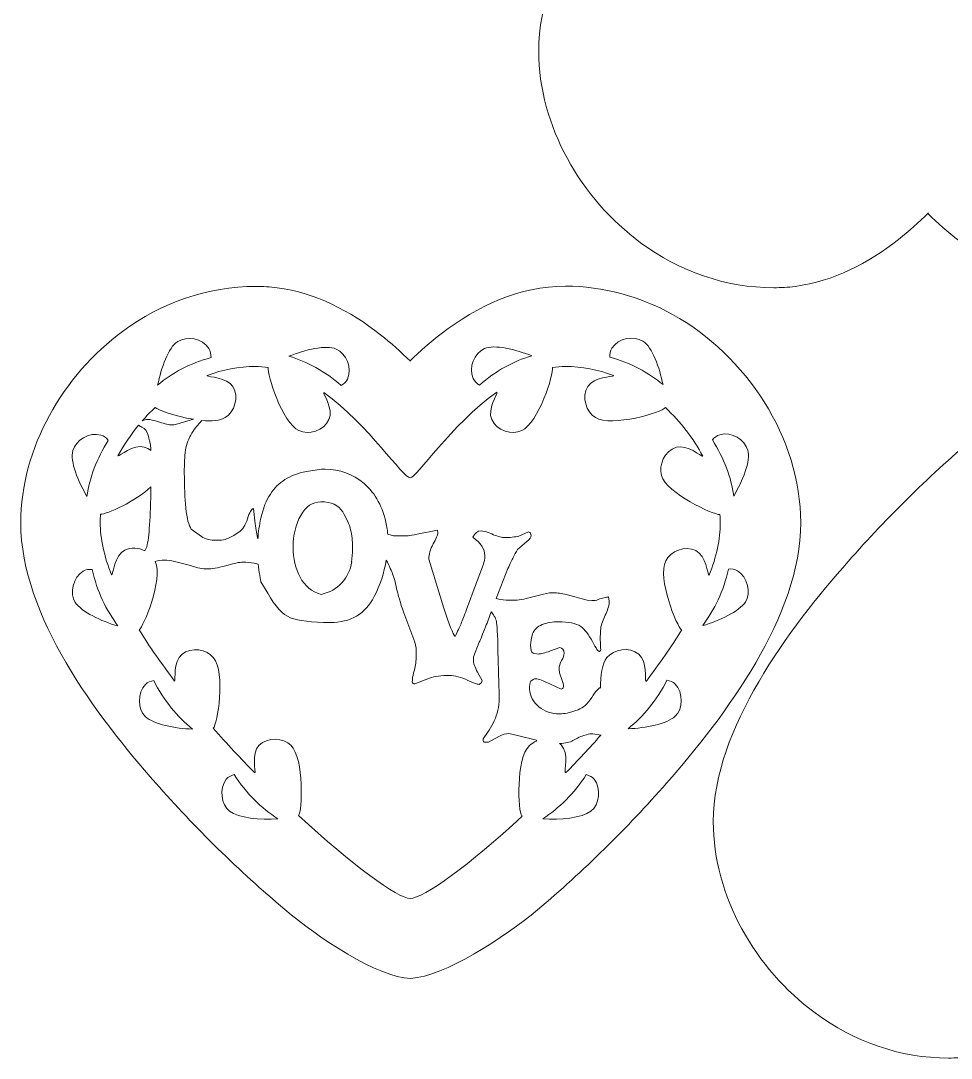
# Model space of a CAD drawing. Header units: centimetres. Extents: x -14.6 to 14.5, y -12.9 to 14.3.
# Drawn here: x -14.58 to -2.36, y -12.91 to 0.72 of the extents above; entities that cross this region are included whole.
import ezdxf

# ---------------------------------------------------------------- set-up
doc = ezdxf.new("R2010")
doc.units = ezdxf.units.CM
doc.header["$MEASUREMENT"] = 0
doc.layers.add('Layer 1', color=7, linetype='Continuous')

msp = doc.modelspace()

# ---------------------------------------------------------------- linework, layer by layer
at = {"layer": 'Layer 1', "lineweight": 18}
for points, knots in [([(-2.66446, -1.81356), (-2.53492, -1.94056), (-2.4003, -2.05994), (-2.25552, -2.16916), (-2.25552, -2.16916), (-1.78308, -2.53492), (-1.2319, -2.794), (-0.6223, -2.794), (-0.6223, -2.794), (-0.127, -2.794), (0.35052, -2.66192), (0.78232, -2.42316), (0.78232, -2.42316), (1.59766, -1.97104), (2.2352, -1.1303), (2.41554, -0.20574), (2.41554, -0.20574), (2.57048, -0.99822), (3.0607, -1.7272), (3.70332, -2.20218), (3.70332, -2.20218), (4.21132, -2.5781), (4.81838, -2.794), (5.45338, -2.794), (5.45338, -2.794), (5.54736, -2.794), (5.64134, -2.78892), (5.73278, -2.77622), (5.73278, -2.77622), (6.23824, -2.71018), (6.6929, -2.47142), (7.09168, -2.159), (7.09168, -2.159), (7.22884, -2.04978), (7.36092, -1.93294), (7.48538, -1.81102), (7.48538, -1.81102), (7.61492, -1.93802), (7.74954, -2.0574), (7.89432, -2.16662), (7.89432, -2.16662), (8.36676, -2.53238), (8.91794, -2.79146), (9.52754, -2.79146), (9.52754, -2.79146), (10.02284, -2.79146), (10.50036, -2.65938), (10.93216, -2.42062), (10.93216, -2.42062), (11.89736, -1.88468), (12.61618, -0.80264), (12.61618, 0.3175), (12.61618, 0.3175), (12.61618, 1.5367), (11.62558, 2.8575), (10.85342, 3.73634), (10.85342, 3.73634), (10.33526, 4.32562), (9.75868, 4.89458), (9.15924, 5.3975), (9.15924, 5.3975), (8.72744, 5.76072), (7.92988, 6.27888), (7.493, 6.2992), (7.493, 6.2992), (7.0612, 6.29158), (6.27126, 5.76072), (5.83946, 5.39496), (5.83946, 5.39496), (5.23748, 4.8895), (4.6609, 4.32308), (4.14274, 3.7338), (4.14274, 3.7338), (3.47218, 2.97434), (2.63398, 1.88214), (2.42062, 0.8128), (2.42062, 0.8128), (2.2098, 1.88468), (1.37668, 2.97688), (0.70866, 3.73634), (0.70866, 3.73634), (0.1905, 4.32562), (-0.38608, 4.89458), (-0.98552, 5.3975), (-0.98552, 5.3975), (-1.41732, 5.76072), (-2.21488, 6.27888), (-2.65176, 6.2992), (-2.65176, 6.2992), (-3.08356, 6.29158), (-3.8735, 5.76072), (-4.3053, 5.39496), (-4.3053, 5.39496), (-4.90728, 4.8895), (-5.48386, 4.32308), (-6.00202, 3.7338), (-6.00202, 3.7338), (-6.77672, 2.8575), (-7.77494, 1.5367), (-7.77494, 0.3175), (-7.77494, 0.3175), (-7.77494, -0.66548), (-7.21868, -1.62306), (-6.43636, -2.1971), (-6.43636, -2.1971), (-5.92836, -2.57302), (-5.3213, -2.78892), (-4.6863, -2.78892), (-4.6863, -2.78892), (-4.59232, -2.78892), (-4.49834, -2.78384), (-4.4069, -2.77114), (-4.4069, -2.77114), (-3.90144, -2.7051), (-3.44678, -2.46634), (-3.048, -2.15392), (-3.048, -2.15392), (-2.91084, -2.0447), (-2.77876, -1.92786), (-2.6543, -1.80594), (-2.6543, -1.80594), (-2.6543, -1.80594), (-2.66446, -1.81356), (-2.66446, -1.81356)], [0, 0, 0, 0, 0.03125, 0.03125, 0.03125, 0.03125, 0.0625, 0.0625, 0.0625, 0.0625, 0.09375, 0.09375, 0.09375, 0.09375, 0.125, 0.125, 0.125, 0.125, 0.15625, 0.15625, 0.15625, 0.15625, 0.1875, 0.1875, 0.1875, 0.1875, 0.21875, 0.21875, 0.21875, 0.21875, 0.25, 0.25, 0.25, 0.25, 0.28125, 0.28125, 0.28125, 0.28125, 0.3125, 0.3125, 0.3125, 0.3125, 0.34375, 0.34375, 0.34375, 0.34375, 0.375, 0.375, 0.375, 0.375, 0.40625, 0.40625, 0.40625, 0.40625, 0.4375, 0.4375, 0.4375, 0.4375, 0.46875, 0.46875, 0.46875, 0.46875, 0.5, 0.5, 0.5, 0.5, 0.53125, 0.53125, 0.53125, 0.53125, 0.5625, 0.5625, 0.5625, 0.5625, 0.59375, 0.59375, 0.59375, 0.59375, 0.625, 0.625, 0.625, 0.625, 0.65625, 0.65625, 0.65625, 0.65625, 0.6875, 0.6875, 0.6875, 0.6875, 0.71875, 0.71875, 0.71875, 0.71875, 0.75, 0.75, 0.75, 0.75, 0.78125, 0.78125, 0.78125, 0.78125, 0.8125, 0.8125, 0.8125, 0.8125, 0.84375, 0.84375, 0.84375, 0.84375, 0.875, 0.875, 0.875, 0.875, 0.90625, 0.90625, 0.90625, 0.90625, 0.9375, 0.9375, 0.9375, 0.9375, 1, 1, 1, 1]), ([(-9.46404, -3.74904), (-9.3345, -3.62204), (-9.19988, -3.50266), (-9.0551, -3.39344), (-9.0551, -3.39344), (-8.58266, -3.02768), (-8.03148, -2.7686), (-7.42188, -2.7686), (-7.42188, -2.7686), (-6.92658, -2.7686), (-6.44906, -2.90068), (-6.01726, -3.13944), (-6.01726, -3.13944), (-5.05206, -3.67538), (-4.33324, -4.75742), (-4.33324, -5.87756), (-4.33324, -5.87756), (-4.33324, -7.09676), (-5.32384, -8.41756), (-6.096, -9.2964), (-6.096, -9.2964), (-6.61416, -9.88568), (-7.19074, -10.45464), (-7.79018, -10.95756), (-7.79018, -10.95756), (-8.22198, -11.32078), (-9.01954, -11.83894), (-9.45642, -11.85926), (-9.45642, -11.85926), (-9.88822, -11.85164), (-10.67816, -11.32078), (-11.10996, -10.95502), (-11.10996, -10.95502), (-11.71194, -10.44956), (-12.28852, -9.88314), (-12.80668, -9.29386), (-12.80668, -9.29386), (-13.58138, -8.41756), (-14.5796, -7.09676), (-14.5796, -5.87756), (-14.5796, -5.87756), (-14.5796, -4.89458), (-14.02334, -3.937), (-13.24102, -3.36296), (-13.24102, -3.36296), (-12.73302, -2.98704), (-12.12596, -2.77114), (-11.49096, -2.77114), (-11.49096, -2.77114), (-11.39698, -2.77114), (-11.303, -2.77622), (-11.21156, -2.78892), (-11.21156, -2.78892), (-10.7061, -2.85496), (-10.25144, -3.09372), (-9.85266, -3.40614), (-9.85266, -3.40614), (-9.7155, -3.51536), (-9.58342, -3.6322), (-9.45896, -3.75412), (-9.45896, -3.75412), (-9.45896, -3.75412), (-9.46404, -3.74904), (-9.46404, -3.74904)], [0, 0, 0, 0, 0.05882353, 0.05882353, 0.05882353, 0.05882353, 0.11764706, 0.11764706, 0.11764706, 0.11764706, 0.17647059, 0.17647059, 0.17647059, 0.17647059, 0.23529412, 0.23529412, 0.23529412, 0.23529412, 0.29411765, 0.29411765, 0.29411765, 0.29411765, 0.35294118, 0.35294118, 0.35294118, 0.35294118, 0.41176471, 0.41176471, 0.41176471, 0.41176471, 0.47058824, 0.47058824, 0.47058824, 0.47058824, 0.52941176, 0.52941176, 0.52941176, 0.52941176, 0.58823529, 0.58823529, 0.58823529, 0.58823529, 0.64705882, 0.64705882, 0.64705882, 0.64705882, 0.70588235, 0.70588235, 0.70588235, 0.70588235, 0.76470588, 0.76470588, 0.76470588, 0.76470588, 0.82352941, 0.82352941, 0.82352941, 0.82352941, 0.88235294, 0.88235294, 0.88235294, 0.88235294, 1, 1, 1, 1]), ([(-12.08024, -3.70586), (-12.35964, -3.78206), (-12.58824, -3.90652), (-12.78128, -4.06654), (-12.78128, -4.06654), (-12.73302, -3.84556), (-12.64412, -3.57378), (-12.51712, -3.49504), (-12.51712, -3.49504), (-12.39774, -3.42138), (-12.19454, -3.44932), (-12.10818, -3.58902), (-12.10818, -3.58902), (-12.08786, -3.62204), (-12.08024, -3.66268), (-12.08024, -3.70586)], [0, 0, 0, 0, 0.2, 0.2, 0.2, 0.2, 0.4, 0.4, 0.4, 0.4, 0.6, 0.6, 0.6, 0.6, 1, 1, 1, 1]), ([(-10.36828, -4.07416), (-10.58672, -3.88366), (-10.81532, -3.7592), (-11.05662, -3.68808), (-11.05662, -3.68808), (-10.8458, -3.6068), (-10.56894, -3.53314), (-10.43432, -3.5941), (-10.43432, -3.5941), (-10.30732, -3.65252), (-10.21842, -3.83794), (-10.287, -3.9878), (-10.287, -3.9878), (-10.30478, -4.02336), (-10.33272, -4.0513), (-10.36828, -4.07416)], [0, 0, 0, 0, 0.2, 0.2, 0.2, 0.2, 0.4, 0.4, 0.4, 0.4, 0.6, 0.6, 0.6, 0.6, 1, 1, 1, 1]), ([(-8.55472, -4.06908), (-8.33628, -3.87858), (-8.10768, -3.75412), (-7.86638, -3.683), (-7.86638, -3.683), (-8.0772, -3.60172), (-8.35406, -3.52806), (-8.48868, -3.58902), (-8.48868, -3.58902), (-8.61568, -3.64744), (-8.70458, -3.83286), (-8.636, -3.98272), (-8.636, -3.98272), (-8.61822, -4.01828), (-8.59028, -4.04622), (-8.55472, -4.06908)], [0, 0, 0, 0, 0.2, 0.2, 0.2, 0.2, 0.4, 0.4, 0.4, 0.4, 0.6, 0.6, 0.6, 0.6, 1, 1, 1, 1]), ([(-6.84276, -3.70078), (-6.56336, -3.77698), (-6.33476, -3.90144), (-6.14172, -4.06146), (-6.14172, -4.06146), (-6.18998, -3.84048), (-6.27888, -3.5687), (-6.40588, -3.48996), (-6.40588, -3.48996), (-6.52526, -3.4163), (-6.72846, -3.44424), (-6.81482, -3.58394), (-6.81482, -3.58394), (-6.83514, -3.61696), (-6.84276, -3.6576), (-6.84276, -3.70078)], [0, 0, 0, 0, 0.2, 0.2, 0.2, 0.2, 0.4, 0.4, 0.4, 0.4, 0.6, 0.6, 0.6, 0.6, 1, 1, 1, 1]), ([(-8.33374, -6.86816), (-8.33374, -6.86816), (-8.3185, -6.87324), (-8.3185, -6.87324), (-8.3185, -6.87324), (-8.27278, -6.88848), (-8.2169, -6.89356), (-8.15594, -6.89356), (-8.15594, -6.89356), (-8.11022, -6.89356), (-8.06704, -6.89102), (-8.03148, -6.88848), (-8.03148, -6.88848), (-7.99592, -6.8834), (-7.95274, -6.87578), (-7.90448, -6.86054), (-7.90448, -6.86054), (-7.90448, -6.86054), (-7.71398, -6.81228), (-7.71398, -6.81228), (-7.71398, -6.81228), (-7.71398, -6.81228), (-7.63524, -6.79704), (-7.63524, -6.79704), (-7.63524, -6.79704), (-7.63524, -6.79704), (-7.60222, -6.79704), (-7.60222, -6.79704), (-7.60222, -6.79704), (-7.5565, -6.79704), (-7.52348, -6.79704), (-7.50062, -6.79958), (-7.50062, -6.79958), (-7.47776, -6.80212), (-7.44474, -6.80974), (-7.39648, -6.8199), (-7.39648, -6.8199), (-7.39648, -6.8199), (-7.1374, -6.89356), (-7.1374, -6.89356), (-7.1374, -6.89356), (-7.1374, -6.89356), (-7.07898, -6.89864), (-7.07898, -6.89864), (-7.07898, -6.89864), (-7.0485, -6.89864), (-7.02056, -6.89356), (-6.99262, -6.8834), (-6.99262, -6.8834), (-6.96722, -6.87324), (-6.94182, -6.86562), (-6.91642, -6.86054), (-6.91642, -6.86054), (-6.89102, -6.85546), (-6.87324, -6.85292), (-6.858, -6.85038), (-6.858, -6.85038), (-6.858, -6.85038), (-6.84784, -6.90626), (-6.84784, -6.90626), (-6.84784, -6.90626), (-6.84784, -6.95198), (-6.86308, -7.00532), (-6.89102, -7.06628), (-6.89102, -7.06628), (-6.9215, -7.12724), (-6.94182, -7.18566), (-6.95706, -7.24408), (-6.95706, -7.24408), (-6.95706, -7.24408), (-6.96722, -7.3914), (-6.96722, -7.3914), (-6.96722, -7.3914), (-6.96722, -7.3914), (-6.96468, -7.47522), (-6.96468, -7.47522), (-6.96468, -7.47522), (-6.96468, -7.50062), (-6.96214, -7.5184), (-6.9596, -7.53364), (-6.9596, -7.53364), (-6.9596, -7.54634), (-6.96468, -7.5565), (-6.97738, -7.56666), (-6.97738, -7.56666), (-6.99008, -7.57174), (-7.02056, -7.52856), (-7.06882, -7.43712), (-7.06882, -7.43712), (-7.11708, -7.34314), (-7.17042, -7.2771), (-7.22376, -7.23646), (-7.22376, -7.23646), (-7.28726, -7.19582), (-7.38378, -7.1755), (-7.51332, -7.1755), (-7.51332, -7.1755), (-7.5946, -7.1755), (-7.66572, -7.1882), (-7.72922, -7.2136), (-7.72922, -7.2136), (-7.79018, -7.239), (-7.83336, -7.27964), (-7.85622, -7.33552), (-7.85622, -7.33552), (-7.87146, -7.38886), (-7.88162, -7.43712), (-7.88162, -7.48284), (-7.88162, -7.48284), (-7.88162, -7.5438), (-7.87146, -7.57936), (-7.8486, -7.58698), (-7.8486, -7.58698), (-7.8486, -7.58698), (-7.78256, -7.59968), (-7.78256, -7.59968), (-7.78256, -7.59968), (-7.747, -7.59968), (-7.69366, -7.58698), (-7.62, -7.55904), (-7.62, -7.55904), (-7.62, -7.55904), (-7.49808, -7.51586), (-7.49808, -7.51586), (-7.49808, -7.51586), (-7.46252, -7.51586), (-7.4422, -7.54126), (-7.4422, -7.59206), (-7.4422, -7.59206), (-7.4422, -7.61492), (-7.45236, -7.6454), (-7.47522, -7.6835), (-7.47522, -7.6835), (-7.493, -7.7216), (-7.5057, -7.7597), (-7.50824, -7.7978), (-7.50824, -7.7978), (-7.50824, -7.7978), (-7.50316, -7.84606), (-7.50316, -7.84606), (-7.50316, -7.84606), (-7.50316, -7.84606), (-7.46252, -7.96036), (-7.46252, -7.96036), (-7.46252, -7.96036), (-7.44982, -7.99592), (-7.44728, -8.02386), (-7.45236, -8.04418), (-7.45236, -8.04418), (-7.45744, -8.04926), (-7.46506, -8.05434), (-7.4803, -8.05942), (-7.4803, -8.05942), (-7.4803, -8.05942), (-7.63016, -7.99084), (-7.63016, -7.99084), (-7.63016, -7.99084), (-7.71652, -7.9502), (-7.77748, -7.92734), (-7.81304, -7.9248), (-7.81304, -7.9248), (-7.83844, -7.9248), (-7.85876, -7.93496), (-7.87654, -7.95528), (-7.87654, -7.95528), (-7.89178, -7.97814), (-7.89686, -8.01116), (-7.89686, -8.05942), (-7.89686, -8.05942), (-7.88924, -8.1534), (-7.84606, -8.2296), (-7.7724, -8.2931), (-7.7724, -8.2931), (-7.6962, -8.35406), (-7.6073, -8.38454), (-7.50062, -8.38454), (-7.50062, -8.38454), (-7.4676, -8.38454), (-7.43458, -8.382), (-7.40156, -8.37438), (-7.40156, -8.37438), (-7.36854, -8.3693), (-7.32028, -8.35406), (-7.25678, -8.3312), (-7.25678, -8.3312), (-7.19328, -8.30834), (-7.13486, -8.255), (-7.07898, -8.16864), (-7.07898, -8.16864), (-7.0231, -8.08228), (-6.985, -8.04164), (-6.96722, -8.04418), (-6.96722, -8.04418), (-6.96468, -8.04418), (-6.96468, -8.04418), (-6.96214, -8.04672), (-6.96214, -8.04672), (-6.96468, -7.88162), (-6.94436, -7.72414), (-6.87832, -7.6454), (-6.87832, -7.6454), (-6.78942, -7.53618), (-6.58622, -7.49808), (-6.46176, -7.60222), (-6.46176, -7.60222), (-6.34746, -7.6962), (-6.38048, -7.94258), (-6.36778, -7.95274), (-6.36778, -7.95274), (-6.36778, -7.95274), (-6.36524, -7.95528), (-6.36016, -7.95528), (-6.36016, -7.95528), (-6.18998, -7.72922), (-6.0325, -7.50316), (-5.89534, -7.27964), (-5.89534, -7.27964), (-5.89534, -7.27964), (-5.89788, -7.27964), (-5.89788, -7.27964), (-5.89788, -7.27964), (-5.95884, -7.24916), (-6.22046, -6.60146), (-6.10616, -6.3754), (-6.10616, -6.3754), (-6.04266, -6.25094), (-5.8547, -6.16712), (-5.70992, -6.24078), (-5.70992, -6.24078), (-5.57784, -6.30682), (-5.55498, -6.55574), (-5.53974, -6.56336), (-5.53974, -6.56336), (-5.53974, -6.56336), (-5.5372, -6.56336), (-5.53466, -6.56336), (-5.53466, -6.56336), (-5.44068, -6.31952), (-5.38988, -6.08838), (-5.38988, -5.87756), (-5.38988, -5.87756), (-5.38988, -5.842), (-5.39242, -5.8039), (-5.39496, -5.76834), (-5.39496, -5.76834), (-5.48894, -5.76834), (-6.09092, -5.49148), (-6.16204, -5.25526), (-6.16204, -5.25526), (-6.20268, -5.12064), (-6.12394, -4.93014), (-5.96646, -4.88442), (-5.96646, -4.88442), (-5.82422, -4.84124), (-5.6388, -5.00634), (-5.62102, -5.00126), (-5.62102, -5.00126), (-5.74294, -4.76758), (-5.91058, -4.54914), (-6.11124, -4.36372), (-6.11124, -4.36372), (-6.14934, -4.42214), (-6.81482, -4.62534), (-7.03072, -4.49326), (-7.03072, -4.49326), (-7.1501, -4.4196), (-7.21614, -4.22402), (-7.12978, -4.08686), (-7.12978, -4.08686), (-7.05358, -3.95986), (-6.80212, -3.95986), (-6.7945, -3.94716), (-6.7945, -3.94716), (-6.7945, -3.94716), (-6.7945, -3.94462), (-6.7945, -3.93954), (-6.7945, -3.93954), (-6.99262, -3.86588), (-7.20598, -3.8227), (-7.42696, -3.8227), (-7.42696, -3.8227), (-7.48284, -3.8227), (-7.53872, -3.82778), (-7.5946, -3.8354), (-7.5946, -3.8354), (-7.57682, -3.92176), (-7.77494, -4.56184), (-7.99846, -4.66598), (-7.99846, -4.66598), (-8.12546, -4.7244), (-8.32358, -4.67106), (-8.39216, -4.5212), (-8.39216, -4.5212), (-8.45312, -4.38658), (-8.31596, -4.1783), (-8.32358, -4.16306), (-8.32358, -4.16306), (-8.32358, -4.16306), (-8.32612, -4.16052), (-8.32612, -4.16052), (-8.32612, -4.16052), (-8.93064, -4.59232), (-9.38276, -5.28574), (-9.4615, -5.28574), (-9.4615, -5.28574), (-9.56056, -5.28574), (-10.00506, -4.59486), (-10.59942, -4.16306), (-10.59942, -4.16306), (-10.59942, -4.16306), (-10.59942, -4.16306), (-10.59942, -4.16306), (-10.59942, -4.16306), (-10.60704, -4.1783), (-10.46734, -4.38658), (-10.53084, -4.5212), (-10.53084, -4.5212), (-10.59942, -4.66852), (-10.79754, -4.7244), (-10.92454, -4.66598), (-10.92454, -4.66598), (-11.14806, -4.56184), (-11.34618, -3.9243), (-11.3284, -3.8354), (-11.3284, -3.8354), (-11.38428, -3.82778), (-11.44016, -3.8227), (-11.49604, -3.8227), (-11.49604, -3.8227), (-11.71702, -3.8227), (-11.92784, -3.86588), (-12.1285, -3.93954), (-12.1285, -3.93954), (-12.1285, -3.94208), (-12.1285, -3.94462), (-12.1285, -3.94716), (-12.1285, -3.94716), (-12.12088, -3.9624), (-11.86942, -3.9624), (-11.79322, -4.08686), (-11.79322, -4.08686), (-11.70686, -4.22656), (-11.7729, -4.42214), (-11.89228, -4.49326), (-11.89228, -4.49326), (-11.96086, -4.53644), (-12.07516, -4.54406), (-12.19962, -4.5339), (-12.19962, -4.5339), (-12.23518, -4.56692), (-12.27328, -4.61264), (-12.31646, -4.6736), (-12.31646, -4.6736), (-12.35964, -4.7371), (-12.39266, -4.81076), (-12.41044, -4.8895), (-12.41044, -4.8895), (-12.41552, -4.9276), (-12.4206, -4.97586), (-12.42568, -5.0292), (-12.42568, -5.0292), (-12.43076, -5.08254), (-12.43076, -5.14604), (-12.43076, -5.2197), (-12.43076, -5.2197), (-12.43076, -5.39496), (-12.42314, -5.5499), (-12.41044, -5.68452), (-12.41044, -5.68452), (-12.39774, -5.81914), (-12.37234, -5.91058), (-12.33932, -5.95884), (-12.33932, -5.95884), (-12.33932, -5.95884), (-12.20724, -6.0579), (-12.20724, -6.0579), (-12.20724, -6.0579), (-12.1539, -6.09092), (-12.08786, -6.10616), (-12.00658, -6.10616), (-12.00658, -6.10616), (-11.95832, -6.10616), (-11.92022, -6.10108), (-11.89482, -6.09346), (-11.89482, -6.09346), (-11.86942, -6.08584), (-11.84656, -6.07568), (-11.8237, -6.06552), (-11.8237, -6.06552), (-11.80338, -6.05536), (-11.76528, -6.0325), (-11.71448, -5.99948), (-11.71448, -5.99948), (-11.66368, -5.96392), (-11.62558, -5.9055), (-11.60018, -5.82422), (-11.60018, -5.82422), (-11.57478, -5.7404), (-11.54938, -5.69722), (-11.52398, -5.68706), (-11.52398, -5.68706), (-11.52398, -5.68706), (-11.49858, -5.88772), (-11.49858, -5.88772), (-11.49858, -5.88772), (-11.48842, -5.96646), (-11.47826, -6.03504), (-11.46556, -6.08838), (-11.46556, -6.08838), (-11.45794, -5.99694), (-11.44524, -5.90804), (-11.42492, -5.8166), (-11.42492, -5.8166), (-11.39444, -5.68452), (-11.3538, -5.57784), (-11.30046, -5.4991), (-11.30046, -5.4991), (-11.24966, -5.42036), (-11.18362, -5.35686), (-11.10996, -5.3086), (-11.10996, -5.3086), (-11.03376, -5.26288), (-10.93978, -5.22478), (-10.82548, -5.20192), (-10.82548, -5.20192), (-10.82548, -5.20192), (-10.6299, -5.17144), (-10.6299, -5.17144), (-10.6299, -5.17144), (-10.6299, -5.17144), (-10.58164, -5.17144), (-10.58164, -5.17144), (-10.58164, -5.17144), (-10.39114, -5.17144), (-10.21842, -5.23494), (-10.06856, -5.36194), (-10.06856, -5.36194), (-9.9187, -5.48894), (-9.81964, -5.67182), (-9.77392, -5.91058), (-9.77392, -5.91058), (-9.76884, -5.94614), (-9.76376, -5.97408), (-9.76122, -5.99694), (-9.76122, -5.99694), (-9.76122, -6.00456), (-9.75868, -6.01472), (-9.75868, -6.02742), (-9.75868, -6.02742), (-9.75868, -6.02742), (-9.68248, -6.0452), (-9.68248, -6.0452), (-9.68248, -6.0452), (-9.68248, -6.0452), (-9.59104, -6.04774), (-9.59104, -6.04774), (-9.59104, -6.04774), (-9.54786, -6.04774), (-9.5123, -6.04774), (-9.48944, -6.0452), (-9.48944, -6.0452), (-9.46404, -6.04266), (-9.42594, -6.03504), (-9.37006, -6.02488), (-9.37006, -6.02488), (-9.37006, -6.02488), (-9.10336, -5.97408), (-9.10336, -5.97408), (-9.10336, -5.97408), (-9.10336, -5.97408), (-9.10082, -6.0071), (-9.10082, -6.0071), (-9.10082, -6.0071), (-9.10082, -6.03758), (-9.12114, -6.08584), (-9.16178, -6.15442), (-9.16178, -6.15442), (-9.19988, -6.22554), (-9.2202, -6.29158), (-9.2202, -6.35254), (-9.2202, -6.35254), (-9.2202, -6.35254), (-9.02208, -6.9977), (-9.02208, -6.9977), (-9.02208, -6.9977), (-8.95096, -7.2136), (-8.9027, -7.33806), (-8.87222, -7.36854), (-8.87222, -7.36854), (-8.84174, -7.3025), (-8.81634, -7.24662), (-8.79602, -7.2009), (-8.79602, -7.2009), (-8.7757, -7.15518), (-8.75284, -7.09422), (-8.72236, -7.01548), (-8.72236, -7.01548), (-8.72236, -7.01548), (-8.59536, -6.67258), (-8.59536, -6.67258), (-8.59536, -6.67258), (-8.59536, -6.67258), (-8.50138, -6.41858), (-8.50138, -6.41858), (-8.50138, -6.41858), (-8.49376, -6.39064), (-8.48868, -6.37032), (-8.48614, -6.36016), (-8.48614, -6.36016), (-8.4836, -6.35), (-8.4836, -6.32968), (-8.4836, -6.30428), (-8.4836, -6.30428), (-8.4836, -6.22046), (-8.53694, -6.14172), (-8.64108, -6.06552), (-8.64108, -6.06552), (-8.61314, -6.00964), (-8.57758, -5.9817), (-8.53186, -5.9817), (-8.53186, -5.9817), (-8.50392, -5.9817), (-8.4582, -5.9944), (-8.39216, -6.02234), (-8.39216, -6.02234), (-8.32612, -6.05028), (-8.27278, -6.06552), (-8.23468, -6.0706), (-8.23468, -6.0706), (-8.15086, -6.0706), (-8.08736, -6.06298), (-8.03656, -6.05028), (-8.03656, -6.05028), (-8.03656, -6.05028), (-7.90956, -5.9944), (-7.90956, -5.9944), (-7.90956, -5.9944), (-7.89432, -6.00202), (-7.8867, -6.00964), (-7.88416, -6.01218), (-7.88416, -6.01218), (-7.88416, -6.01218), (-7.874, -6.04774), (-7.874, -6.04774), (-7.874, -6.04774), (-7.874, -6.06552), (-7.89178, -6.09092), (-7.92988, -6.1214), (-7.92988, -6.1214), (-7.92988, -6.1214), (-8.05434, -6.22554), (-8.05434, -6.22554), (-8.05434, -6.22554), (-8.07466, -6.2611), (-8.09244, -6.29412), (-8.11022, -6.32968), (-8.11022, -6.32968), (-8.128, -6.36524), (-8.15086, -6.4135), (-8.1788, -6.47446), (-8.1788, -6.47446), (-8.1788, -6.47446), (-8.33374, -6.86816), (-8.33374, -6.86816)], [0, 0, 0, 0, 0.00704225, 0.00704225, 0.00704225, 0.00704225, 0.01408451, 0.01408451, 0.01408451, 0.01408451, 0.02112676, 0.02112676, 0.02112676, 0.02112676, 0.02816901, 0.02816901, 0.02816901, 0.02816901, 0.03521127, 0.03521127, 0.03521127, 0.03521127, 0.04225352, 0.04225352, 0.04225352, 0.04225352, 0.04929577, 0.04929577, 0.04929577, 0.04929577, 0.05633803, 0.05633803, 0.05633803, 0.05633803, 0.06338028, 0.06338028, 0.06338028, 0.06338028, 0.07042254, 0.07042254, 0.07042254, 0.07042254, 0.07746479, 0.07746479, 0.07746479, 0.07746479, 0.08450704, 0.08450704, 0.08450704, 0.08450704, 0.0915493, 0.0915493, 0.0915493, 0.0915493, 0.09859155, 0.09859155, 0.09859155, 0.09859155, 0.1056338, 0.1056338, 0.1056338, 0.1056338, 0.11267606, 0.11267606, 0.11267606, 0.11267606, 0.11971831, 0.11971831, 0.11971831, 0.11971831, 0.12676056, 0.12676056, 0.12676056, 0.12676056, 0.13380282, 0.13380282, 0.13380282, 0.13380282, 0.14084507, 0.14084507, 0.14084507, 0.14084507, 0.14788732, 0.14788732, 0.14788732, 0.14788732, 0.15492958, 0.15492958, 0.15492958, 0.15492958, 0.16197183, 0.16197183, 0.16197183, 0.16197183, 0.16901408, 0.16901408, 0.16901408, 0.16901408, 0.17605634, 0.17605634, 0.17605634, 0.17605634, 0.18309859, 0.18309859, 0.18309859, 0.18309859, 0.19014085, 0.19014085, 0.19014085, 0.19014085, 0.1971831, 0.1971831, 0.1971831, 0.1971831, 0.20422535, 0.20422535, 0.20422535, 0.20422535, 0.21126761, 0.21126761, 0.21126761, 0.21126761, 0.21830986, 0.21830986, 0.21830986, 0.21830986, 0.22535211, 0.22535211, 0.22535211, 0.22535211, 0.23239437, 0.23239437, 0.23239437, 0.23239437, 0.23943662, 0.23943662, 0.23943662, 0.23943662, 0.24647887, 0.24647887, 0.24647887, 0.24647887, 0.25352113, 0.25352113, 0.25352113, 0.25352113, 0.26056338, 0.26056338, 0.26056338, 0.26056338, 0.26760563, 0.26760563, 0.26760563, 0.26760563, 0.27464789, 0.27464789, 0.27464789, 0.27464789, 0.28169014, 0.28169014, 0.28169014, 0.28169014, 0.28873239, 0.28873239, 0.28873239, 0.28873239, 0.29577465, 0.29577465, 0.29577465, 0.29577465, 0.3028169, 0.3028169, 0.3028169, 0.3028169, 0.30985915, 0.30985915, 0.30985915, 0.30985915, 0.31690141, 0.31690141, 0.31690141, 0.31690141, 0.32394366, 0.32394366, 0.32394366, 0.32394366, 0.33098592, 0.33098592, 0.33098592, 0.33098592, 0.33802817, 0.33802817, 0.33802817, 0.33802817, 0.34507042, 0.34507042, 0.34507042, 0.34507042, 0.35211268, 0.35211268, 0.35211268, 0.35211268, 0.35915493, 0.35915493, 0.35915493, 0.35915493, 0.36619718, 0.36619718, 0.36619718, 0.36619718, 0.37323944, 0.37323944, 0.37323944, 0.37323944, 0.38028169, 0.38028169, 0.38028169, 0.38028169, 0.38732394, 0.38732394, 0.38732394, 0.38732394, 0.3943662, 0.3943662, 0.3943662, 0.3943662, 0.40140845, 0.40140845, 0.40140845, 0.40140845, 0.4084507, 0.4084507, 0.4084507, 0.4084507, 0.41549296, 0.41549296, 0.41549296, 0.41549296, 0.42253521, 0.42253521, 0.42253521, 0.42253521, 0.42957746, 0.42957746, 0.42957746, 0.42957746, 0.43661972, 0.43661972, 0.43661972, 0.43661972, 0.44366197, 0.44366197, 0.44366197, 0.44366197, 0.45070423, 0.45070423, 0.45070423, 0.45070423, 0.45774648, 0.45774648, 0.45774648, 0.45774648, 0.46478873, 0.46478873, 0.46478873, 0.46478873, 0.47183099, 0.47183099, 0.47183099, 0.47183099, 0.47887324, 0.47887324, 0.47887324, 0.47887324, 0.48591549, 0.48591549, 0.48591549, 0.48591549, 0.49295775, 0.49295775, 0.49295775, 0.49295775, 0.5, 0.5, 0.5, 0.5, 0.50704225, 0.50704225, 0.50704225, 0.50704225, 0.51408451, 0.51408451, 0.51408451, 0.51408451, 0.52112676, 0.52112676, 0.52112676, 0.52112676, 0.52816901, 0.52816901, 0.52816901, 0.52816901, 0.53521127, 0.53521127, 0.53521127, 0.53521127, 0.54225352, 0.54225352, 0.54225352, 0.54225352, 0.54929577, 0.54929577, 0.54929577, 0.54929577, 0.55633803, 0.55633803, 0.55633803, 0.55633803, 0.56338028, 0.56338028, 0.56338028, 0.56338028, 0.57042254, 0.57042254, 0.57042254, 0.57042254, 0.57746479, 0.57746479, 0.57746479, 0.57746479, 0.58450704, 0.58450704, 0.58450704, 0.58450704, 0.5915493, 0.5915493, 0.5915493, 0.5915493, 0.59859155, 0.59859155, 0.59859155, 0.59859155, 0.6056338, 0.6056338, 0.6056338, 0.6056338, 0.61267606, 0.61267606, 0.61267606, 0.61267606, 0.61971831, 0.61971831, 0.61971831, 0.61971831, 0.62676056, 0.62676056, 0.62676056, 0.62676056, 0.63380282, 0.63380282, 0.63380282, 0.63380282, 0.64084507, 0.64084507, 0.64084507, 0.64084507, 0.64788732, 0.64788732, 0.64788732, 0.64788732, 0.65492958, 0.65492958, 0.65492958, 0.65492958, 0.66197183, 0.66197183, 0.66197183, 0.66197183, 0.66901408, 0.66901408, 0.66901408, 0.66901408, 0.67605634, 0.67605634, 0.67605634, 0.67605634, 0.68309859, 0.68309859, 0.68309859, 0.68309859, 0.69014085, 0.69014085, 0.69014085, 0.69014085, 0.6971831, 0.6971831, 0.6971831, 0.6971831, 0.70422535, 0.70422535, 0.70422535, 0.70422535, 0.71126761, 0.71126761, 0.71126761, 0.71126761, 0.71830986, 0.71830986, 0.71830986, 0.71830986, 0.72535211, 0.72535211, 0.72535211, 0.72535211, 0.73239437, 0.73239437, 0.73239437, 0.73239437, 0.73943662, 0.73943662, 0.73943662, 0.73943662, 0.74647887, 0.74647887, 0.74647887, 0.74647887, 0.75352113, 0.75352113, 0.75352113, 0.75352113, 0.76056338, 0.76056338, 0.76056338, 0.76056338, 0.76760563, 0.76760563, 0.76760563, 0.76760563, 0.77464789, 0.77464789, 0.77464789, 0.77464789, 0.78169014, 0.78169014, 0.78169014, 0.78169014, 0.78873239, 0.78873239, 0.78873239, 0.78873239, 0.79577465, 0.79577465, 0.79577465, 0.79577465, 0.8028169, 0.8028169, 0.8028169, 0.8028169, 0.80985915, 0.80985915, 0.80985915, 0.80985915, 0.81690141, 0.81690141, 0.81690141, 0.81690141, 0.82394366, 0.82394366, 0.82394366, 0.82394366, 0.83098592, 0.83098592, 0.83098592, 0.83098592, 0.83802817, 0.83802817, 0.83802817, 0.83802817, 0.84507042, 0.84507042, 0.84507042, 0.84507042, 0.85211268, 0.85211268, 0.85211268, 0.85211268, 0.85915493, 0.85915493, 0.85915493, 0.85915493, 0.86619718, 0.86619718, 0.86619718, 0.86619718, 0.87323944, 0.87323944, 0.87323944, 0.87323944, 0.88028169, 0.88028169, 0.88028169, 0.88028169, 0.88732394, 0.88732394, 0.88732394, 0.88732394, 0.8943662, 0.8943662, 0.8943662, 0.8943662, 0.90140845, 0.90140845, 0.90140845, 0.90140845, 0.9084507, 0.9084507, 0.9084507, 0.9084507, 0.91549296, 0.91549296, 0.91549296, 0.91549296, 0.92253521, 0.92253521, 0.92253521, 0.92253521, 0.92957746, 0.92957746, 0.92957746, 0.92957746, 0.93661972, 0.93661972, 0.93661972, 0.93661972, 0.94366197, 0.94366197, 0.94366197, 0.94366197, 0.95070423, 0.95070423, 0.95070423, 0.95070423, 0.95774648, 0.95774648, 0.95774648, 0.95774648, 0.96478873, 0.96478873, 0.96478873, 0.96478873, 0.97183099, 0.97183099, 0.97183099, 0.97183099, 0.97887324, 0.97887324, 0.97887324, 0.97887324, 0.98591549, 0.98591549, 0.98591549, 0.98591549, 1, 1, 1, 1]), ([(-0.36576, -11.92784), (-0.23622, -12.05484), (-0.1016, -12.17422), (0.04318, -12.28344), (0.04318, -12.28344), (0.51562, -12.6492), (1.0668, -12.90828), (1.6764, -12.90828), (1.6764, -12.90828), (2.1717, -12.90828), (2.64922, -12.7762), (3.08102, -12.53744), (3.08102, -12.53744), (4.04622, -12.0015), (4.76504, -10.91946), (4.76504, -9.79932), (4.76504, -9.79932), (4.76504, -8.58012), (3.77444, -7.25932), (3.00228, -6.38048), (3.00228, -6.38048), (2.48412, -5.7912), (1.90754, -5.22224), (1.3081, -4.71932), (1.3081, -4.71932), (0.8763, -4.3561), (0.07874, -3.83794), (-0.35814, -3.81762), (-0.35814, -3.81762), (-0.78994, -3.82524), (-1.57988, -4.3561), (-2.01168, -4.72186), (-2.01168, -4.72186), (-2.61366, -5.22732), (-3.19024, -5.79374), (-3.7084, -6.38302), (-3.7084, -6.38302), (-4.4831, -7.25932), (-5.48132, -8.58012), (-5.48132, -9.79932), (-5.48132, -9.79932), (-5.48132, -10.7823), (-4.92506, -11.73988), (-4.14274, -12.31392), (-4.14274, -12.31392), (-3.63474, -12.68984), (-3.02768, -12.90574), (-2.39268, -12.90574), (-2.39268, -12.90574), (-2.2987, -12.90574), (-2.20472, -12.90066), (-2.11328, -12.88796), (-2.11328, -12.88796), (-1.60782, -12.82192), (-1.15316, -12.58316), (-0.75438, -12.27074), (-0.75438, -12.27074), (-0.61722, -12.16152), (-0.48514, -12.04468), (-0.36068, -11.92276), (-0.36068, -11.92276), (-0.36068, -11.92276), (-0.36576, -11.92784), (-0.36576, -11.92784)], [0, 0, 0, 0, 0.05882353, 0.05882353, 0.05882353, 0.05882353, 0.11764706, 0.11764706, 0.11764706, 0.11764706, 0.17647059, 0.17647059, 0.17647059, 0.17647059, 0.23529412, 0.23529412, 0.23529412, 0.23529412, 0.29411765, 0.29411765, 0.29411765, 0.29411765, 0.35294118, 0.35294118, 0.35294118, 0.35294118, 0.41176471, 0.41176471, 0.41176471, 0.41176471, 0.47058824, 0.47058824, 0.47058824, 0.47058824, 0.52941176, 0.52941176, 0.52941176, 0.52941176, 0.58823529, 0.58823529, 0.58823529, 0.58823529, 0.64705882, 0.64705882, 0.64705882, 0.64705882, 0.70588235, 0.70588235, 0.70588235, 0.70588235, 0.76470588, 0.76470588, 0.76470588, 0.76470588, 0.82352941, 0.82352941, 0.82352941, 0.82352941, 0.88235294, 0.88235294, 0.88235294, 0.88235294, 1, 1, 1, 1]), ([(-12.98194, -4.53644), (-12.95908, -4.52628), (-12.93368, -4.51866), (-12.90828, -4.51866), (-12.90828, -4.51866), (-12.88288, -4.51866), (-12.83208, -4.53136), (-12.75842, -4.55422), (-12.75842, -4.55422), (-12.68476, -4.57708), (-12.63142, -4.58978), (-12.5984, -4.58978), (-12.5984, -4.58978), (-12.58062, -4.58978), (-12.55776, -4.58724), (-12.5349, -4.57962), (-12.5349, -4.57962), (-12.5095, -4.57454), (-12.48918, -4.56946), (-12.47394, -4.56438), (-12.47394, -4.56438), (-12.47394, -4.56438), (-12.31138, -4.51612), (-12.31138, -4.51612), (-12.31138, -4.51612), (-12.55014, -4.47802), (-12.7889, -4.3942), (-12.81176, -4.36118), (-12.81176, -4.36118), (-12.87272, -4.41706), (-12.9286, -4.47548), (-12.98448, -4.53644), (-12.98448, -4.53644), (-12.98448, -4.53644), (-12.98194, -4.53644), (-12.98194, -4.53644)], [0, 0, 0, 0, 0.1, 0.1, 0.1, 0.1, 0.2, 0.2, 0.2, 0.2, 0.3, 0.3, 0.3, 0.3, 0.4, 0.4, 0.4, 0.4, 0.5, 0.5, 0.5, 0.5, 0.6, 0.6, 0.6, 0.6, 0.7, 0.7, 0.7, 0.7, 0.8, 0.8, 0.8, 0.8, 1, 1, 1, 1]), ([(-12.87018, -4.9276), (-12.87018, -4.89966), (-12.87272, -4.8768), (-12.87526, -4.85648), (-12.87526, -4.85648), (-12.88034, -4.82346), (-12.8905, -4.78028), (-12.90574, -4.72694), (-12.90574, -4.72694), (-12.92098, -4.6736), (-12.94892, -4.63804), (-12.98702, -4.62026), (-12.98702, -4.62026), (-13.00988, -4.6101), (-13.02258, -4.59994), (-13.03274, -4.59486), (-13.03274, -4.59486), (-13.13688, -4.72186), (-13.22832, -4.85648), (-13.30198, -4.99872), (-13.30198, -4.99872), (-13.2842, -5.0038), (-13.09878, -4.8387), (-12.95654, -4.88188), (-12.95654, -4.88188), (-12.92352, -4.89204), (-12.89558, -4.90728), (-12.87018, -4.9276)], [0, 0, 0, 0, 0.125, 0.125, 0.125, 0.125, 0.25, 0.25, 0.25, 0.25, 0.375, 0.375, 0.375, 0.375, 0.5, 0.5, 0.5, 0.5, 0.625, 0.625, 0.625, 0.625, 0.75, 0.75, 0.75, 0.75, 1, 1, 1, 1]), ([(-13.42898, -4.79298), (-13.58392, -5.03682), (-13.67536, -5.28066), (-13.71092, -5.52958), (-13.71092, -5.52958), (-13.82268, -5.334), (-13.93698, -5.06984), (-13.8938, -4.9276), (-13.8938, -4.9276), (-13.8557, -4.79298), (-13.68298, -4.67868), (-13.5255, -4.7244), (-13.5255, -4.7244), (-13.4874, -4.73456), (-13.45438, -4.75996), (-13.42898, -4.79298)], [0, 0, 0, 0, 0.2, 0.2, 0.2, 0.2, 0.4, 0.4, 0.4, 0.4, 0.6, 0.6, 0.6, 0.6, 1, 1, 1, 1]), ([(-5.49402, -4.7879), (-5.33908, -5.03174), (-5.24764, -5.27558), (-5.21208, -5.5245), (-5.21208, -5.5245), (-5.10032, -5.32892), (-4.98602, -5.06476), (-5.0292, -4.92252), (-5.0292, -4.92252), (-5.0673, -4.7879), (-5.24002, -4.6736), (-5.3975, -4.71932), (-5.3975, -4.71932), (-5.4356, -4.72948), (-5.46862, -4.75488), (-5.49402, -4.7879)], [0, 0, 0, 0, 0.2, 0.2, 0.2, 0.2, 0.4, 0.4, 0.4, 0.4, 0.6, 0.6, 0.6, 0.6, 1, 1, 1, 1]), ([(-12.95146, -6.24332), (-12.95146, -6.24332), (-12.92352, -6.18998), (-12.92352, -6.18998), (-12.92352, -6.18998), (-12.89304, -6.06806), (-12.87526, -5.80644), (-12.87018, -5.40512), (-12.87018, -5.40512), (-13.06576, -5.59308), (-13.45438, -5.7658), (-13.53058, -5.76326), (-13.53058, -5.76326), (-13.53312, -5.79882), (-13.53566, -5.83692), (-13.53566, -5.87248), (-13.53566, -5.87248), (-13.53566, -6.0833), (-13.48232, -6.31444), (-13.38834, -6.55828), (-13.38834, -6.55828), (-13.3858, -6.55828), (-13.3858, -6.55828), (-13.38326, -6.55828), (-13.38326, -6.55828), (-13.36802, -6.55066), (-13.34516, -6.30174), (-13.21308, -6.2357), (-13.21308, -6.2357), (-13.12926, -6.19506), (-13.0302, -6.20268), (-12.95146, -6.24332)], [0, 0, 0, 0, 0.11111111, 0.11111111, 0.11111111, 0.11111111, 0.22222222, 0.22222222, 0.22222222, 0.22222222, 0.33333333, 0.33333333, 0.33333333, 0.33333333, 0.44444444, 0.44444444, 0.44444444, 0.44444444, 0.55555556, 0.55555556, 0.55555556, 0.55555556, 0.66666667, 0.66666667, 0.66666667, 0.66666667, 0.77777778, 0.77777778, 0.77777778, 0.77777778, 1, 1, 1, 1]), ([(-10.23366, -6.39318), (-10.23366, -6.39318), (-10.22096, -6.2611), (-10.22096, -6.2611), (-10.22096, -6.2611), (-10.22096, -6.2611), (-10.22096, -6.20014), (-10.22096, -6.20014), (-10.22096, -6.20014), (-10.22096, -6.11124), (-10.22858, -6.03504), (-10.24636, -5.96646), (-10.24636, -5.96646), (-10.2616, -5.89788), (-10.29716, -5.82168), (-10.3505, -5.73278), (-10.3505, -5.73278), (-10.40384, -5.64388), (-10.50036, -5.6007), (-10.63752, -5.6007), (-10.63752, -5.6007), (-10.74674, -5.6007), (-10.83564, -5.65912), (-10.90168, -5.7785), (-10.90168, -5.7785), (-10.96772, -5.89788), (-11.00074, -6.03504), (-11.00074, -6.19506), (-11.00074, -6.19506), (-11.00074, -6.34492), (-10.97026, -6.477), (-10.9093, -6.5913), (-10.9093, -6.5913), (-10.84834, -6.7056), (-10.7569, -6.7818), (-10.63498, -6.81736), (-10.63498, -6.81736), (-10.52068, -6.79196), (-10.42924, -6.74116), (-10.36066, -6.66496), (-10.36066, -6.66496), (-10.29208, -6.58876), (-10.2489, -6.49732), (-10.23112, -6.39064), (-10.23112, -6.39064), (-10.23112, -6.39064), (-10.23366, -6.39318), (-10.23366, -6.39318)], [0, 0, 0, 0, 0.07692308, 0.07692308, 0.07692308, 0.07692308, 0.15384615, 0.15384615, 0.15384615, 0.15384615, 0.23076923, 0.23076923, 0.23076923, 0.23076923, 0.30769231, 0.30769231, 0.30769231, 0.30769231, 0.38461538, 0.38461538, 0.38461538, 0.38461538, 0.46153846, 0.46153846, 0.46153846, 0.46153846, 0.53846154, 0.53846154, 0.53846154, 0.53846154, 0.61538462, 0.61538462, 0.61538462, 0.61538462, 0.69230769, 0.69230769, 0.69230769, 0.69230769, 0.76923077, 0.76923077, 0.76923077, 0.76923077, 0.84615385, 0.84615385, 0.84615385, 0.84615385, 1, 1, 1, 1]), ([(-7.80288, -8.73252), (-7.80288, -8.73252), (-8.05434, -8.66902), (-8.05434, -8.66902), (-8.05434, -8.66902), (-8.05434, -8.66902), (-8.16864, -8.64362), (-8.16864, -8.64362), (-8.16864, -8.64362), (-8.20674, -8.64362), (-8.24992, -8.65632), (-8.29818, -8.68426), (-8.29818, -8.68426), (-8.29818, -8.68426), (-8.43534, -8.75538), (-8.43534, -8.75538), (-8.43534, -8.75538), (-8.45566, -8.76046), (-8.47598, -8.76046), (-8.49376, -8.75538), (-8.49376, -8.75538), (-8.50392, -8.7503), (-8.509, -8.73506), (-8.50646, -8.71474), (-8.50646, -8.71474), (-8.45058, -8.64108), (-8.39978, -8.56234), (-8.35914, -8.47598), (-8.35914, -8.47598), (-8.3185, -8.38962), (-8.29564, -8.2931), (-8.29564, -8.18642), (-8.29564, -8.18642), (-8.29564, -8.09498), (-8.29818, -7.9756), (-8.30326, -7.83336), (-8.30326, -7.83336), (-8.30834, -7.68858), (-8.31088, -7.60476), (-8.31088, -7.5819), (-8.31088, -7.5819), (-8.31088, -7.493), (-8.31342, -7.41426), (-8.31596, -7.34568), (-8.31596, -7.34568), (-8.32104, -7.2771), (-8.32358, -7.22376), (-8.32866, -7.18566), (-8.32866, -7.18566), (-8.33374, -7.14756), (-8.3566, -7.0993), (-8.3947, -7.04596), (-8.3947, -7.04596), (-8.3947, -7.04596), (-8.39724, -7.04342), (-8.39724, -7.04342), (-8.39724, -7.04342), (-8.42264, -7.10946), (-8.44804, -7.1755), (-8.47344, -7.24154), (-8.47344, -7.24154), (-8.51154, -7.33806), (-8.53948, -7.40664), (-8.55726, -7.44474), (-8.55726, -7.44474), (-8.55726, -7.44474), (-8.63346, -7.63524), (-8.63346, -7.63524), (-8.63346, -7.63524), (-8.63346, -7.63524), (-8.63346, -7.67588), (-8.63346, -7.67588), (-8.63346, -7.67588), (-8.63346, -7.71906), (-8.61568, -7.7724), (-8.57758, -7.83844), (-8.57758, -7.83844), (-8.57758, -7.83844), (-8.51916, -7.94766), (-8.51916, -7.94766), (-8.51916, -7.94766), (-8.51916, -7.9629), (-8.52932, -7.98068), (-8.55218, -7.99592), (-8.55218, -7.99592), (-8.56488, -8.00354), (-8.61568, -7.98576), (-8.70458, -7.94512), (-8.70458, -7.94512), (-8.79348, -7.90194), (-8.87476, -7.88162), (-8.94842, -7.88162), (-8.94842, -7.88162), (-9.05256, -7.88162), (-9.14146, -7.89178), (-9.21004, -7.91464), (-9.21004, -7.91464), (-9.21004, -7.91464), (-9.40308, -7.99084), (-9.40308, -7.99084), (-9.40308, -7.99084), (-9.41832, -7.99084), (-9.43102, -7.98322), (-9.43864, -7.97052), (-9.43864, -7.97052), (-9.4361, -7.95528), (-9.43356, -7.94004), (-9.43356, -7.92226), (-9.43356, -7.92226), (-9.43356, -7.90448), (-9.4234, -7.86638), (-9.40816, -7.80796), (-9.40816, -7.80796), (-9.39292, -7.74954), (-9.3853, -7.68858), (-9.3853, -7.62254), (-9.3853, -7.62254), (-9.3853, -7.62254), (-9.3853, -7.52094), (-9.3853, -7.52094), (-9.3853, -7.52094), (-9.3853, -7.52094), (-9.40054, -7.44474), (-9.40054, -7.44474), (-9.40054, -7.44474), (-9.40054, -7.44474), (-9.54532, -7.05866), (-9.54532, -7.05866), (-9.54532, -7.05866), (-9.57326, -6.985), (-9.59104, -6.92912), (-9.6012, -6.89356), (-9.6012, -6.89356), (-9.61136, -6.858), (-9.62914, -6.7945), (-9.64946, -6.71068), (-9.64946, -6.71068), (-9.65962, -6.65734), (-9.67232, -6.60654), (-9.6901, -6.55828), (-9.6901, -6.55828), (-9.70788, -6.51002), (-9.73582, -6.44652), (-9.779, -6.36524), (-9.779, -6.36524), (-9.8044, -6.53288), (-9.85774, -6.6929), (-9.93648, -6.8453), (-9.93648, -6.8453), (-10.05332, -7.0739), (-10.24636, -7.18566), (-10.51306, -7.18566), (-10.51306, -7.18566), (-10.7569, -7.18566), (-10.93216, -7.16534), (-11.0363, -7.12216), (-11.0363, -7.12216), (-11.14044, -7.08152), (-11.2395, -6.9723), (-11.33348, -6.79958), (-11.33348, -6.79958), (-11.33348, -6.79958), (-11.42492, -6.64972), (-11.42492, -6.64972), (-11.42492, -6.64972), (-11.42746, -6.64464), (-11.43254, -6.6167), (-11.44016, -6.5659), (-11.44016, -6.5659), (-11.44778, -6.51764), (-11.4554, -6.46938), (-11.46048, -6.41858), (-11.46048, -6.41858), (-11.46048, -6.41858), (-11.51128, -6.40588), (-11.51128, -6.40588), (-11.51128, -6.40588), (-11.51128, -6.40588), (-11.6205, -6.39318), (-11.6205, -6.39318), (-11.6205, -6.39318), (-11.66622, -6.39318), (-11.69924, -6.39572), (-11.71194, -6.39826), (-11.71194, -6.39826), (-11.73734, -6.39826), (-11.79576, -6.4135), (-11.88974, -6.44144), (-11.88974, -6.44144), (-11.99134, -6.46684), (-12.07262, -6.48208), (-12.13358, -6.48208), (-12.13358, -6.48208), (-12.15898, -6.48208), (-12.18946, -6.47954), (-12.22502, -6.47192), (-12.22502, -6.47192), (-12.25804, -6.4643), (-12.30122, -6.45414), (-12.34948, -6.43636), (-12.34948, -6.43636), (-12.34948, -6.43636), (-12.55776, -6.38302), (-12.55776, -6.38302), (-12.55776, -6.38302), (-12.60856, -6.37286), (-12.65174, -6.36778), (-12.68984, -6.36778), (-12.68984, -6.36778), (-12.73048, -6.36778), (-12.77112, -6.37286), (-12.81176, -6.38556), (-12.81176, -6.38556), (-12.71016, -6.61924), (-12.96416, -7.24662), (-13.02512, -7.27964), (-13.02512, -7.27964), (-12.88796, -7.50316), (-12.73048, -7.72922), (-12.55776, -7.95528), (-12.55776, -7.95528), (-12.55776, -7.95528), (-12.55776, -7.95528), (-12.55776, -7.95528), (-12.55776, -7.95528), (-12.54506, -7.94512), (-12.57808, -7.6962), (-12.46378, -7.60476), (-12.46378, -7.60476), (-12.33678, -7.50062), (-12.13612, -7.53872), (-12.04722, -7.64794), (-12.04722, -7.64794), (-11.8872, -7.84352), (-11.99642, -8.53186), (-12.04976, -8.57504), (-12.04976, -8.57504), (-11.87196, -8.77824), (-11.68908, -8.97382), (-11.50366, -9.16178), (-11.50366, -9.16178), (-11.50366, -9.16178), (-11.50366, -9.16178), (-11.50366, -9.16178), (-11.50366, -9.16178), (-11.49096, -9.14908), (-11.55192, -8.90778), (-11.45032, -8.8011), (-11.45032, -8.8011), (-11.33602, -8.68426), (-11.13028, -8.6995), (-11.03122, -8.79856), (-11.03122, -8.79856), (-10.85088, -8.97636), (-10.8839, -9.67232), (-10.92962, -9.72058), (-10.92962, -9.72058), (-10.92962, -9.72058), (-10.92962, -9.72058), (-10.92962, -9.72058), (-10.92962, -9.72058), (-10.23112, -10.36574), (-9.62406, -10.81024), (-9.46404, -10.81024), (-9.46404, -10.81024), (-9.29132, -10.81024), (-8.68426, -10.37082), (-7.99084, -9.7282), (-7.99084, -9.7282), (-7.99592, -9.72566), (-7.99846, -9.72566), (-7.99846, -9.72312), (-7.99846, -9.72312), (-8.04418, -9.67486), (-8.07974, -8.97636), (-7.89686, -8.8011), (-7.89686, -8.8011), (-7.87146, -8.7757), (-7.83844, -8.75792), (-7.80288, -8.74268), (-7.80288, -8.74268), (-7.80288, -8.74268), (-7.80288, -8.73252), (-7.80288, -8.73252)], [0, 0, 0, 0, 0.01388889, 0.01388889, 0.01388889, 0.01388889, 0.02777778, 0.02777778, 0.02777778, 0.02777778, 0.04166667, 0.04166667, 0.04166667, 0.04166667, 0.05555556, 0.05555556, 0.05555556, 0.05555556, 0.06944444, 0.06944444, 0.06944444, 0.06944444, 0.08333333, 0.08333333, 0.08333333, 0.08333333, 0.09722222, 0.09722222, 0.09722222, 0.09722222, 0.11111111, 0.11111111, 0.11111111, 0.11111111, 0.125, 0.125, 0.125, 0.125, 0.13888889, 0.13888889, 0.13888889, 0.13888889, 0.15277778, 0.15277778, 0.15277778, 0.15277778, 0.16666667, 0.16666667, 0.16666667, 0.16666667, 0.18055556, 0.18055556, 0.18055556, 0.18055556, 0.19444444, 0.19444444, 0.19444444, 0.19444444, 0.20833333, 0.20833333, 0.20833333, 0.20833333, 0.22222222, 0.22222222, 0.22222222, 0.22222222, 0.23611111, 0.23611111, 0.23611111, 0.23611111, 0.25, 0.25, 0.25, 0.25, 0.26388889, 0.26388889, 0.26388889, 0.26388889, 0.27777778, 0.27777778, 0.27777778, 0.27777778, 0.29166667, 0.29166667, 0.29166667, 0.29166667, 0.30555556, 0.30555556, 0.30555556, 0.30555556, 0.31944444, 0.31944444, 0.31944444, 0.31944444, 0.33333333, 0.33333333, 0.33333333, 0.33333333, 0.34722222, 0.34722222, 0.34722222, 0.34722222, 0.36111111, 0.36111111, 0.36111111, 0.36111111, 0.375, 0.375, 0.375, 0.375, 0.38888889, 0.38888889, 0.38888889, 0.38888889, 0.40277778, 0.40277778, 0.40277778, 0.40277778, 0.41666667, 0.41666667, 0.41666667, 0.41666667, 0.43055556, 0.43055556, 0.43055556, 0.43055556, 0.44444444, 0.44444444, 0.44444444, 0.44444444, 0.45833333, 0.45833333, 0.45833333, 0.45833333, 0.47222222, 0.47222222, 0.47222222, 0.47222222, 0.48611111, 0.48611111, 0.48611111, 0.48611111, 0.5, 0.5, 0.5, 0.5, 0.51388889, 0.51388889, 0.51388889, 0.51388889, 0.52777778, 0.52777778, 0.52777778, 0.52777778, 0.54166667, 0.54166667, 0.54166667, 0.54166667, 0.55555556, 0.55555556, 0.55555556, 0.55555556, 0.56944444, 0.56944444, 0.56944444, 0.56944444, 0.58333333, 0.58333333, 0.58333333, 0.58333333, 0.59722222, 0.59722222, 0.59722222, 0.59722222, 0.61111111, 0.61111111, 0.61111111, 0.61111111, 0.625, 0.625, 0.625, 0.625, 0.63888889, 0.63888889, 0.63888889, 0.63888889, 0.65277778, 0.65277778, 0.65277778, 0.65277778, 0.66666667, 0.66666667, 0.66666667, 0.66666667, 0.68055556, 0.68055556, 0.68055556, 0.68055556, 0.69444444, 0.69444444, 0.69444444, 0.69444444, 0.70833333, 0.70833333, 0.70833333, 0.70833333, 0.72222222, 0.72222222, 0.72222222, 0.72222222, 0.73611111, 0.73611111, 0.73611111, 0.73611111, 0.75, 0.75, 0.75, 0.75, 0.76388889, 0.76388889, 0.76388889, 0.76388889, 0.77777778, 0.77777778, 0.77777778, 0.77777778, 0.79166667, 0.79166667, 0.79166667, 0.79166667, 0.80555556, 0.80555556, 0.80555556, 0.80555556, 0.81944444, 0.81944444, 0.81944444, 0.81944444, 0.83333333, 0.83333333, 0.83333333, 0.83333333, 0.84722222, 0.84722222, 0.84722222, 0.84722222, 0.86111111, 0.86111111, 0.86111111, 0.86111111, 0.875, 0.875, 0.875, 0.875, 0.88888889, 0.88888889, 0.88888889, 0.88888889, 0.90277778, 0.90277778, 0.90277778, 0.90277778, 0.91666667, 0.91666667, 0.91666667, 0.91666667, 0.93055556, 0.93055556, 0.93055556, 0.93055556, 0.94444444, 0.94444444, 0.94444444, 0.94444444, 0.95833333, 0.95833333, 0.95833333, 0.95833333, 0.97222222, 0.97222222, 0.97222222, 0.97222222, 1, 1, 1, 1]), ([(-13.6398, -6.4897), (-13.57884, -6.77672), (-13.45438, -7.02564), (-13.30198, -7.23138), (-13.30198, -7.23138), (-13.52296, -7.17042), (-13.7795, -7.04342), (-13.86332, -6.9215), (-13.86332, -6.9215), (-13.94206, -6.8072), (-13.88872, -6.58876), (-13.75918, -6.51002), (-13.75918, -6.51002), (-13.72362, -6.4897), (-13.68298, -6.48462), (-13.6398, -6.4897)], [0, 0, 0, 0, 0.2, 0.2, 0.2, 0.2, 0.4, 0.4, 0.4, 0.4, 0.6, 0.6, 0.6, 0.6, 1, 1, 1, 1]), ([(-5.2832, -6.48462), (-5.34416, -6.77164), (-5.46862, -7.02056), (-5.62102, -7.2263), (-5.62102, -7.2263), (-5.40004, -7.16534), (-5.1435, -7.03834), (-5.05968, -6.91642), (-5.05968, -6.91642), (-4.98094, -6.80212), (-5.03428, -6.58368), (-5.16382, -6.50494), (-5.16382, -6.50494), (-5.19938, -6.48462), (-5.24002, -6.47954), (-5.2832, -6.48462)], [0, 0, 0, 0, 0.2, 0.2, 0.2, 0.2, 0.4, 0.4, 0.4, 0.4, 0.6, 0.6, 0.6, 0.6, 1, 1, 1, 1]), ([(-12.83208, -7.94766), (-12.70254, -8.21182), (-12.5222, -8.42264), (-12.32154, -8.5852), (-12.32154, -8.5852), (-12.55268, -8.58012), (-12.83208, -8.5217), (-12.9413, -8.42264), (-12.9413, -8.42264), (-13.04544, -8.3312), (-13.04798, -8.10768), (-12.9413, -7.99846), (-12.9413, -7.99846), (-12.91336, -7.97052), (-12.87272, -7.95528), (-12.83208, -7.94766)], [0, 0, 0, 0, 0.2, 0.2, 0.2, 0.2, 0.4, 0.4, 0.4, 0.4, 0.6, 0.6, 0.6, 0.6, 1, 1, 1, 1]), ([(-6.09092, -7.94258), (-6.22046, -8.20674), (-6.4008, -8.41756), (-6.60146, -8.58012), (-6.60146, -8.58012), (-6.37032, -8.57504), (-6.09092, -8.51662), (-5.9817, -8.41756), (-5.9817, -8.41756), (-5.87756, -8.32612), (-5.87502, -8.1026), (-5.9817, -7.99338), (-5.9817, -7.99338), (-6.00964, -7.96544), (-6.05028, -7.9502), (-6.09092, -7.94258)], [0, 0, 0, 0, 0.2, 0.2, 0.2, 0.2, 0.4, 0.4, 0.4, 0.4, 0.6, 0.6, 0.6, 0.6, 1, 1, 1, 1]), ([(-6.95452, -8.66394), (-6.95452, -8.66394), (-7.06374, -8.64616), (-7.06374, -8.64616), (-7.06374, -8.64616), (-7.09168, -8.64616), (-7.11962, -8.65124), (-7.14756, -8.65886), (-7.14756, -8.65886), (-7.1755, -8.66648), (-7.2009, -8.6741), (-7.22376, -8.68426), (-7.22376, -8.68426), (-7.24662, -8.69188), (-7.27964, -8.70966), (-7.32536, -8.73506), (-7.32536, -8.73506), (-7.366, -8.75792), (-7.42442, -8.77316), (-7.50062, -8.7757), (-7.50062, -8.7757), (-7.493, -8.78078), (-7.48538, -8.7884), (-7.4803, -8.79348), (-7.4803, -8.79348), (-7.37616, -8.90016), (-7.43966, -9.14146), (-7.42696, -9.15416), (-7.42696, -9.15416), (-7.42442, -9.1567), (-7.42188, -9.1567), (-7.4168, -9.1567), (-7.4168, -9.1567), (-7.26186, -8.99922), (-7.10946, -8.83412), (-6.9596, -8.66648), (-6.9596, -8.66648), (-6.9596, -8.66648), (-6.95452, -8.66394), (-6.95452, -8.66394)], [0, 0, 0, 0, 0.09090909, 0.09090909, 0.09090909, 0.09090909, 0.18181818, 0.18181818, 0.18181818, 0.18181818, 0.27272727, 0.27272727, 0.27272727, 0.27272727, 0.36363636, 0.36363636, 0.36363636, 0.36363636, 0.45454545, 0.45454545, 0.45454545, 0.45454545, 0.54545455, 0.54545455, 0.54545455, 0.54545455, 0.63636364, 0.63636364, 0.63636364, 0.63636364, 0.72727273, 0.72727273, 0.72727273, 0.72727273, 0.81818182, 0.81818182, 0.81818182, 0.81818182, 1, 1, 1, 1]), ([(-11.77544, -9.1821), (-11.61796, -9.43102), (-11.4173, -9.62406), (-11.20394, -9.76376), (-11.20394, -9.76376), (-11.43254, -9.78154), (-11.71702, -9.75106), (-11.8364, -9.6647), (-11.8364, -9.6647), (-11.94816, -9.58342), (-11.97356, -9.36244), (-11.87958, -9.24306), (-11.87958, -9.24306), (-11.85418, -9.21258), (-11.81608, -9.1948), (-11.77544, -9.1821)], [0, 0, 0, 0, 0.2, 0.2, 0.2, 0.2, 0.4, 0.4, 0.4, 0.4, 0.6, 0.6, 0.6, 0.6, 1, 1, 1, 1]), ([(-7.1501, -9.1821), (-7.30758, -9.43102), (-7.50824, -9.62406), (-7.7216, -9.76376), (-7.7216, -9.76376), (-7.493, -9.78154), (-7.20852, -9.75106), (-7.08914, -9.6647), (-7.08914, -9.6647), (-6.97738, -9.58342), (-6.95198, -9.36244), (-7.04596, -9.24306), (-7.04596, -9.24306), (-7.07136, -9.21258), (-7.10946, -9.1948), (-7.1501, -9.1821)], [0, 0, 0, 0, 0.2, 0.2, 0.2, 0.2, 0.4, 0.4, 0.4, 0.4, 0.6, 0.6, 0.6, 0.6, 1, 1, 1, 1])]:
    msp.add_open_spline(points, degree=3, knots=knots, dxfattribs=at)

doc.saveas('drawing.dxf')
